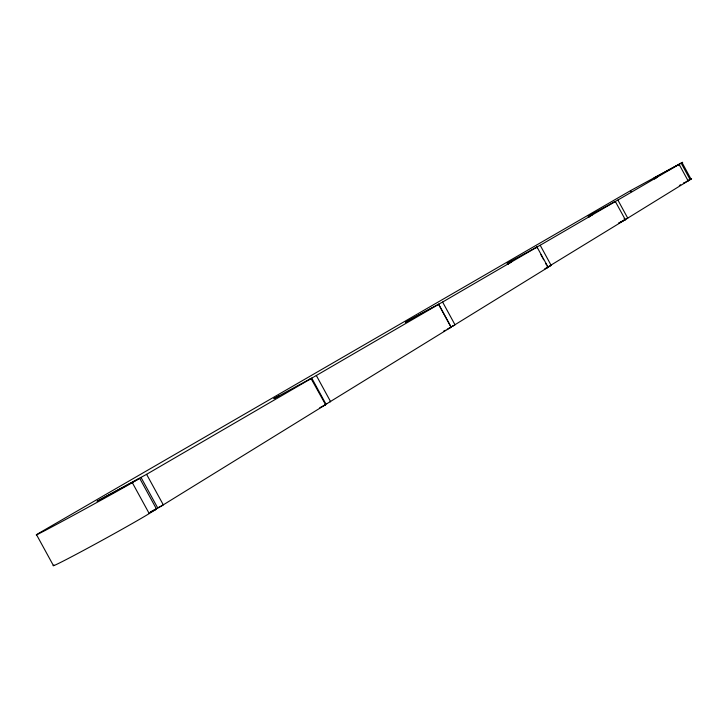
<?xml version="1.0" encoding="UTF-8"?>
<svg xmlns="http://www.w3.org/2000/svg" width="728" height="728" viewBox="0 0 728 728"><rect width="100%" height="100%" fill="white"/><g stroke="black" fill="none" stroke-linecap="round" stroke-linejoin="round"><path stroke-width="1.09" d="M588.77 217.344L588.151 216.216L617.735 200.127L679.16 164.373L677.568 165.22M688.925 180.317L691.6 178.697L689.862 179.479M53.954 565.037A57.084 1.301 -28.8 0 0 89.144 547.392A57.084 1.301 -28.8 0 0 149.231 513.577L156.511 509.045L139.694 478.323L97.052 501.292L146.428 474.419L311.284 378.478L308.927 379.716M314.141 376.767L438.747 304.295L407.534 321.166M654.7 178.942L654.108 177.941L682.682 162.308L630.503 190.672L41.35 531.777A57.093 0.673 -28.7 0 0 65.502 519.592A57.093 0.673 -28.7 0 0 132.305 482.646L139.348 478.542M409.464 320.038L442.506 302.102L537.137 247.029L535.098 248.111M507.889 264.464L507.143 263.236L540.121 245.3L615.415 201.474L613.722 202.375M438.602 304.377L451.06 327.236L327.036 403.612M330.121 401.892L330.585 401.61L316.343 375.53M453.162 325.853L548.175 267.276L546.118 268.332M454.463 325.116L455.009 324.797L442.606 302.047M161.771 505.787L325.598 404.686L311.074 378.606M160.542 506.47L163.318 504.877L146.601 474.328M544.517 269.069L625.307 219.656L615.342 201.519M689.507 179.998L690.135 179.634L681.19 163.19M627.026 218.564L688.133 180.872L679.133 164.392M550.304 265.929L551.178 265.42L540.194 245.254M161.388 505.996L156.174 508.836M625.47 219.428L627.745 218.154L617.881 200.036M550.122 266.029L549.631 266.302M453.762 325.516L452.015 326.481M689.334 180.089L683.392 183.32M160.233 506.643L157.749 507.998L141.014 477.413M452.943 325.971L452.252 326.353M591.964 215.588C591.973 213.522 587.032 215.879 588.934 217.253M626.153 219.055L625.652 219.328M548.812 266.757L549.358 266.448M313.422 377.159L273.846 398.662L279.024 395.777M656.583 176.567L654.336 177.805L654.836 178.861M510.583 261.334L507.398 263.09L508.089 264.346M409.181 320.193L405.414 322.286L407.016 321.448M625.416 219.456L618.827 223.014M548.539 266.903L548.02 267.185M326.963 403.649L326.29 404.013M656.793 176.458L657.548 177.368M625.179 219.583L624.724 219.829L624.114 218.7M451.651 326.672L449.276 327.955M679.351 185.494L680.698 184.776M683.638 183.265L684.984 182.537M687.432 181.136L688.124 180.872L686.932 181.49M618.964 223.041L624.67 219.974M443.525 331.213L445.345 330.239M447.165 329.256L450.523 327.464M324.615 404.914L325.98 404.176L311.73 378.078M319.783 407.735L323.214 405.887M150.669 511.784L155.392 509.263M149.995 512.457L151.579 511.611M152.37 511.192L156.484 509.054L154.291 510.164M323.514 405.724L324.916 404.996M624.251 220.193L625.307 219.647L624.797 219.901M450.268 327.6L451.196 327.136L450.678 327.382M324.379 405.269L325.58 404.677L325.079 404.904M687.405 180.744L688.761 180.043M547.656 267.522L548.157 267.276L537.046 247.083M132.305 482.646L149.231 513.577M36.518 534.698L53.381 565.501M589.953 215.261L590.572 216.398M536.782 247.138L537.464 248.394M540.904 254.7L542.278 257.23M542.961 258.486L543.652 259.75M545.709 263.536L546.4 264.792M547.083 266.057L547.775 267.312M510.829 261.197L511.511 262.462M509.1 262.207L509.791 263.463M438.675 304.213L451.087 326.981M682.081 162.672L691.009 179.097M678.487 164.683L679.042 165.711M655.846 177.013L656.401 178.042M630.503 190.672L631.058 191.692"/></g></svg>
